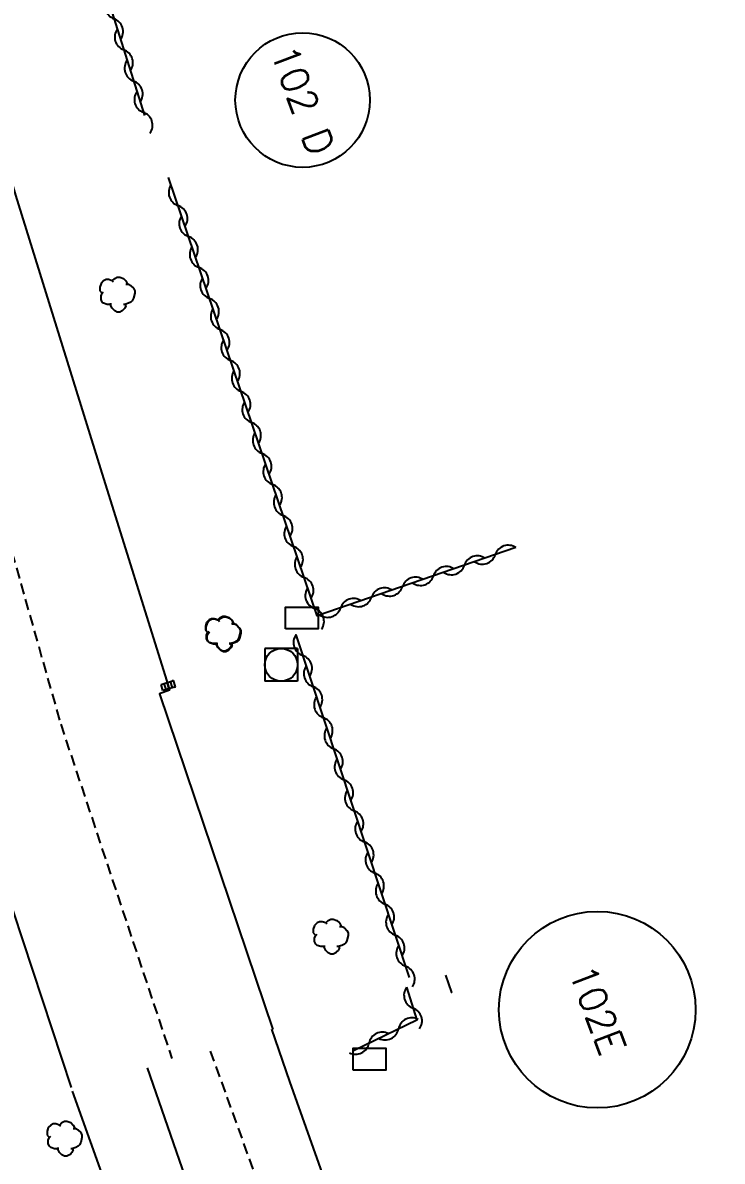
# Model space of a CAD drawing. Header units: millimetres. Extents: x 133016 to 134000, y 142000 to 143000.
# Drawn here: x 133218.1 to 133250.1, y 142438.6 to 142490.8 of the extents above; entities that cross this region are included whole.
import ezdxf
from ezdxf.enums import TextEntityAlignment as Align

# ---------------------------------------------------------------- set-up
doc = ezdxf.new("R2010")
doc.units = ezdxf.units.MM
doc.linetypes.add('DASHED', pattern=[0.75, 0.5, -0.25])
doc.layers.get('0').update_dxf_attribs({"linetype": 'CONTINUOUS'})
for name, color, linetype in [('W0001', 6, 'DASHED'), ('W0008', 7, 'CONTINUOUS'), ('W0300', 7, 'CONTINUOUS'), ('W0310', 3, 'CONTINUOUS'), ('W0400', 7, 'CONTINUOUS'), ('W0420', 7, 'CONTINUOUS'), ('W0991', 7, 'CONTINUOUS'), ('W1102', 7, 'CONTINUOUS'), ('W1471', 7, 'CONTINUOUS')]:
    doc.layers.add(name, color=color, linetype=linetype)
doc.styles.get("Standard").update_dxf_attribs({"font": 'romans.shx', "width": 0.85})

# ---------------------------------------------------------------- blocks, each defined once
blk = doc.blocks.new('T300')
for p, q in [((-0.686, 0.629), (-0.8, 0.514)), ((-0.571, 0.686), (-0.686, 0.629)), ((-0.457, 0.686), (-0.571, 0.686)), ((-0.286, 0.629), (-0.457, 0.686)), ((-0.286, 0.629), (-0.171, 0.743)), ((-0.229, 0.571), (-0.286, 0.629)), ((-0.171, 0.743), (-0.057, 0.8)), ((-0.057, 0.8), (0.057, 0.8)), ((0.057, 0.8), (0.229, 0.743)), ((0.229, 0.743), (0.343, 0.629)), ((0.343, 0.629), (0.4, 0.514)), ((-0.8, 0.514), (-0.857, 0.343)), ((-0.857, 0.343), (-0.857, 0.171)), ((-0.857, 0.171), (-0.743, 0.057)), ((-0.8, -0.057), (-0.743, 0.057)), ((-0.743, 0.057), (-0.686, 0.114)), ((0.457, 0.457), (0.343, 0.457)), ((0.4, 0.514), (0.4, 0.457)), ((0.571, 0.4), (0.457, 0.457)), ((0.571, 0.4), (0.686, 0.286)), ((0.686, 0.286), (0.743, 0.171)), ((0.743, 0.057), (0.686, -0.171)), ((0.743, 0.171), (0.743, 0.057)), ((-0.8, -0.171), (-0.8, -0.057)), ((-0.8, -0.229), (-0.8, -0.171)), ((-0.743, -0.343), (-0.8, -0.229)), ((-0.686, -0.4), (-0.743, -0.343)), ((-0.514, -0.457), (-0.686, -0.4)), ((-0.4, -0.457), (-0.514, -0.457)), ((-0.4, -0.457), (-0.343, -0.457)), ((-0.343, -0.457), (-0.343, -0.4)), ((-0.343, -0.514), (-0.343, -0.457)), ((-0.286, -0.629), (-0.343, -0.514)), ((0.286, -0.457), (0.229, -0.457)), ((0.457, -0.4), (0.286, -0.457)), ((0.343, -0.514), (0.286, -0.629)), ((0.343, -0.514), (0.343, -0.457)), ((0.571, -0.343), (0.457, -0.4)), ((0.629, -0.286), (0.571, -0.343)), ((0.686, -0.171), (0.629, -0.286)), ((-0.171, -0.743), (-0.286, -0.629)), ((-0.057, -0.8), (-0.171, -0.743)), ((0.057, -0.8), (-0.057, -0.8)), ((0.171, -0.743), (0.057, -0.8)), ((0.229, -0.686), (0.171, -0.743)), ((0.286, -0.629), (0.229, -0.686))]:
    blk.add_line(p, q)
blk = doc.blocks.new('T400')
for p, q in [((-0.15, 0.3), (0.15, 0.3)), ((-0.15, -0.25), (-0.15, 0.3)), ((-0.15, 0.15), (0.15, 0.15)), ((-0.15, 0), (0.15, 0)), ((0.15, 0.3), (0.15, -0.25)), ((-0.15, -0.15), (0.15, -0.15)), ((-0.15, -0.25), (-0.15, -0.3)), ((-0.15, -0.3), (0.15, -0.3)), ((0.15, -0.3), (0.15, -0.25))]:
    blk.add_line(p, q)
blk = doc.blocks.new('T420')
for p, q in [((0.75, 0.75), (-0.75, 0.75)), ((-0.75, 0.75), (-0.75, -0.75)), ((0.75, 0.75), (0.75, -0.75)), ((0.75, -0.75), (-0.75, -0.75))]:
    blk.add_line(p, q)
blk.add_ellipse((0, 0), major_axis=(-0.53, 0.53), ratio=1, start_param=3.926991, end_param=10.210176)
blk = doc.blocks.new('T1471')
at = {"color": 0, "linetype": 'Continuous', "flags": 128}
blk.add_lwpolyline([(-0.75, -0.5), (-0.75, 0.5), (0.75, 0.5), (0.75, -0.5), (-0.75, -0.5)], dxfattribs=at)
blk = doc.blocks.new('t310o')
at = {"color": 0, "linetype": 'Continuous'}
for centre, start, end in [((-0.5, 0.375), 216.8699, 323.1304), ((0.5, -0.375), 36.8699, 143.1303)]:
    blk.add_arc(centre, 0.625, start, end, dxfattribs=at)

msp = doc.modelspace()

# ---------------------------------------------------------------- linework, layer by layer
at = {"layer": 'W0001'}
for points in [[(133192.478, 142564.04), (133197.633, 142539.824), (133204.03, 142513.62), (133209.247, 142494.618), (133217.152, 142468.006), (133219.796, 142458.674), (133224.893, 142443.348)], [(133386.945, 142000), (133386.814, 142000.544), (133381.386, 142020.922), (133377.72, 142033.242), (133374.378, 142044.404), (133371.736, 142052.501), (133363.425, 142077.24), (133351.282, 142112.198), (133340.526, 142143.486), (133329.846, 142174.424), (133321.068, 142199.742), (133310.87, 142229.854), (133301.041, 142256.022), (133295.587, 142269.624), (133285.227, 142295.132), (133272.196, 142327.363), (133261.937, 142352.824), (133254.866, 142370.308), (133250.758, 142380.429), (133247.16, 142389.362), (133243.379, 142398.786), (133239.165, 142409.566), (133234.966, 142420.636), (133226.628, 142443.802)]]:
    msp.add_lwpolyline(points, dxfattribs=at)
at = {"layer": 'W0008'}
for points in [[(133197.02, 142565.082), (133199.755, 142552.809), (133202.761, 142538.949), (133206.206, 142524.521), (133206.563, 142523.045), (133208.883, 142514.037), (133212.622, 142500.382), (133214.906, 142492.583), (133217.72, 142482.926), (133221.618, 142470.381), (133224.726, 142460.445), (133224.789, 142460.226), (133224.32, 142460.06), (133229.513, 142444.681)], [(133187.532, 142563.307), (133188.656, 142558.729), (133190.943, 142547.901), (133192.505, 142540.698), (133194.825, 142530.497), (133198.261, 142516.784), (133200.093, 142509.623), (133203.391, 142497.629), (133206.069, 142487.879), (133207.293, 142483.711), (133209.855, 142474.957), (133211.097, 142470.797), (133214.277, 142460.462), (133216.268, 142454.116), (133220.273, 142442.015)], [(133286.558, 142299.985), (133274.74, 142329.256), (133265.448, 142352.298), (133253.196, 142382.551), (133253.195, 142382.554), (133243.932, 142405.606), (133239.692, 142416.586), (133234.38, 142430.806), (133230.296, 142442.289), (133229.475, 142444.688)], [(133284.366, 142289.245), (133277.236, 142306.668), (133269.788, 142325.132), (133254.375, 142363.427), (133246.341, 142383.176), (133239.141, 142401.145), (133233.175, 142416.795), (133227.504, 142432.166), (133223.78, 142442.915)], [(133295.726, 142255.216), (133289.715, 142270.325), (133281.92, 142289.305), (133275.061, 142305.641), (133267.517, 142324.023), (133254.015, 142357.078), (133243.591, 142382.41), (133241.986, 142386.285), (133236.639, 142399.291), (133229.163, 142417.794), (133224.309, 142430.747), (133220.34, 142441.843)]]:
    msp.add_lwpolyline(points, dxfattribs=at)
at = {"layer": 'W0310'}
for points in [[(133219.24, 142500.558), (133219.24, 142500.558), (133219.24, 142500.558), (133219.24, 142500.558), (133219.24, 142500.558), (133219.24, 142500.558), (133219.24, 142500.558), (133219.24, 142500.558), (133219.24, 142500.558), (133219.24, 142500.558), (133219.24, 142500.558), (133219.24, 142500.558), (133219.24, 142500.558), (133219.24, 142500.558), (133219.24, 142500.558), (133219.24, 142500.558), (133219.24, 142500.558), (133219.24, 142500.558), (133219.24, 142500.558), (133223.634, 142486.581)], [(133240.662, 142466.771), (133231.553, 142463.634), (133224.741, 142483.734), (133224.741, 142483.734), (133224.741, 142483.734), (133224.741, 142483.734), (133224.741, 142483.734), (133224.741, 142483.734), (133224.741, 142483.734), (133224.741, 142483.734), (133224.741, 142483.734), (133224.741, 142483.734), (133224.741, 142483.734), (133224.741, 142483.734), (133224.741, 142483.734), (133224.741, 142483.734), (133224.741, 142483.734), (133224.741, 142483.734), (133224.741, 142483.734), (133224.741, 142483.734), (133224.741, 142483.734), (133224.741, 142483.734), (133224.741, 142483.734), (133224.741, 142483.734), (133224.741, 142483.734), (133224.741, 142483.734), (133224.741, 142483.734), (133224.741, 142483.734), (133224.741, 142483.734), (133224.741, 142483.734), (133224.741, 142483.734), (133224.741, 142483.734), (133224.741, 142483.734), (133224.741, 142483.734), (133224.741, 142483.734), (133224.741, 142483.734), (133224.741, 142483.734), (133224.741, 142483.734), (133224.741, 142483.734), (133224.741, 142483.734), (133224.741, 142483.734), (133224.741, 142483.734), (133224.741, 142483.734), (133224.741, 142483.734), (133224.741, 142483.734), (133224.741, 142483.734), (133224.741, 142483.734), (133224.741, 142483.734), (133224.741, 142483.734), (133224.741, 142483.734), (133224.741, 142483.734), (133224.741, 142483.734), (133224.741, 142483.734), (133224.741, 142483.734), (133224.741, 142483.734), (133224.741, 142483.734), (133224.741, 142483.734), (133224.741, 142483.734), (133224.741, 142483.734), (133224.741, 142483.734), (133224.741, 142483.734), (133224.741, 142483.734), (133224.741, 142483.734), (133224.741, 142483.734), (133224.741, 142483.734), (133224.741, 142483.734), (133224.741, 142483.734), (133224.741, 142483.734), (133224.741, 142483.734), (133224.741, 142483.734), (133224.741, 142483.734), (133224.741, 142483.734), (133224.741, 142483.734), (133224.741, 142483.734), (133224.741, 142483.734), (133224.741, 142483.734), (133224.741, 142483.734), (133224.741, 142483.734), (133224.741, 142483.734), (133224.741, 142483.734), (133224.741, 142483.734), (133224.741, 142483.734), (133224.741, 142483.734), (133224.741, 142483.734), (133224.741, 142483.734), (133224.741, 142483.734), (133224.741, 142483.734), (133224.741, 142483.734), (133224.741, 142483.734), (133224.741, 142483.734), (133224.741, 142483.734), (133224.741, 142483.734), (133224.741, 142483.734), (133224.741, 142483.734), (133224.741, 142483.734), (133224.741, 142483.734), (133224.741, 142483.734), (133224.741, 142483.734), (133224.741, 142483.734), (133224.741, 142483.734), (133224.741, 142483.734)], [(133224.741, 142483.734), (133224.741, 142483.734), (133224.741, 142483.734), (133224.741, 142483.734), (133224.741, 142483.734), (133224.741, 142483.734), (133224.741, 142483.734), (133224.741, 142483.734), (133224.741, 142483.734), (133224.741, 142483.734), (133224.741, 142483.734), (133224.741, 142483.734), (133224.741, 142483.734), (133224.741, 142483.734), (133224.741, 142483.734), (133224.741, 142483.734), (133224.741, 142483.734), (133224.741, 142483.734), (133224.741, 142483.734), (133224.741, 142483.734)], [(133230.58, 142462.77), (133230.58, 142462.77), (133230.58, 142462.77), (133230.58, 142462.77), (133230.58, 142462.77), (133230.58, 142462.77), (133230.58, 142462.77), (133230.58, 142462.77), (133230.58, 142462.77), (133230.58, 142462.77), (133230.58, 142462.77), (133230.58, 142462.77), (133230.58, 142462.77), (133230.58, 142462.77), (133230.58, 142462.77), (133230.58, 142462.77), (133230.58, 142462.77), (133230.58, 142462.77), (133230.58, 142462.77), (133230.58, 142462.77), (133230.58, 142462.77), (133230.58, 142462.77), (133230.58, 142462.77), (133230.58, 142462.77), (133230.58, 142462.77), (133230.58, 142462.77), (133230.58, 142462.77), (133230.58, 142462.77), (133230.58, 142462.77), (133230.58, 142462.77), (133230.58, 142462.77), (133230.58, 142462.77), (133230.58, 142462.77), (133230.58, 142462.77), (133230.58, 142462.77), (133230.58, 142462.77), (133230.58, 142462.77), (133230.58, 142462.77), (133230.58, 142462.77), (133230.58, 142462.77), (133230.58, 142462.77), (133230.58, 142462.77), (133230.58, 142462.77), (133230.58, 142462.77), (133230.58, 142462.77), (133230.58, 142462.77), (133230.58, 142462.77), (133230.58, 142462.77), (133230.58, 142462.77), (133230.58, 142462.77), (133230.58, 142462.77), (133230.58, 142462.77), (133230.58, 142462.77), (133230.58, 142462.77), (133230.58, 142462.77), (133230.58, 142462.77), (133230.58, 142462.77), (133230.58, 142462.77), (133230.58, 142462.77), (133230.58, 142462.77), (133230.58, 142462.77), (133230.58, 142462.77), (133230.58, 142462.77), (133230.58, 142462.77), (133230.58, 142462.77), (133230.58, 142462.77), (133230.58, 142462.77), (133230.58, 142462.77), (133230.58, 142462.77), (133230.58, 142462.77), (133230.58, 142462.77), (133230.58, 142462.77), (133230.58, 142462.77), (133230.58, 142462.77), (133230.58, 142462.77), (133230.58, 142462.77), (133230.58, 142462.77), (133230.58, 142462.77), (133230.58, 142462.77), (133230.58, 142462.77), (133230.58, 142462.77), (133230.58, 142462.77), (133230.58, 142462.77), (133230.58, 142462.77), (133230.58, 142462.77), (133230.58, 142462.77), (133230.58, 142462.77), (133230.58, 142462.77), (133230.58, 142462.77), (133230.58, 142462.77), (133230.58, 142462.77), (133230.58, 142462.77), (133230.58, 142462.77), (133230.58, 142462.77), (133230.58, 142462.77), (133230.58, 142462.77), (133230.58, 142462.77), (133230.58, 142462.77), (133230.58, 142462.77), (133230.58, 142462.77), (133230.58, 142462.77)], [(133230.58, 142462.77), (133230.58, 142462.77), (133230.58, 142462.77), (133230.58, 142462.77), (133230.58, 142462.77), (133230.58, 142462.77), (133230.58, 142462.77), (133230.58, 142462.77), (133230.58, 142462.77), (133230.58, 142462.77), (133230.58, 142462.77), (133230.58, 142462.77), (133230.58, 142462.77), (133230.58, 142462.77), (133230.58, 142462.77), (133230.58, 142462.77), (133230.58, 142462.77), (133230.58, 142462.77), (133230.58, 142462.77), (133235.77, 142447.068)], [(133237.441, 142447.169), (133237.713, 142446.368), (133237.713, 142446.368), (133237.713, 142446.368), (133237.713, 142446.368), (133237.713, 142446.368), (133237.713, 142446.368), (133237.713, 142446.368), (133237.713, 142446.368), (133237.713, 142446.368), (133237.713, 142446.368), (133237.713, 142446.368), (133237.713, 142446.368), (133237.713, 142446.368), (133237.713, 142446.368), (133237.713, 142446.368), (133237.713, 142446.368), (133237.713, 142446.368), (133237.713, 142446.368), (133237.713, 142446.368), (133237.713, 142446.368), (133237.713, 142446.368), (133237.713, 142446.368), (133237.713, 142446.368), (133237.713, 142446.368), (133237.713, 142446.368), (133237.713, 142446.368), (133237.713, 142446.368), (133237.713, 142446.368), (133237.713, 142446.368), (133237.713, 142446.368), (133237.713, 142446.368), (133237.713, 142446.368), (133237.713, 142446.368), (133237.713, 142446.368), (133237.713, 142446.368), (133237.713, 142446.368), (133237.713, 142446.368), (133237.713, 142446.368), (133237.713, 142446.368), (133237.713, 142446.368), (133237.713, 142446.368), (133237.713, 142446.368), (133237.713, 142446.368), (133237.713, 142446.368), (133237.713, 142446.368), (133237.713, 142446.368), (133237.713, 142446.368), (133237.713, 142446.368), (133237.713, 142446.368), (133237.713, 142446.368), (133237.713, 142446.368), (133237.713, 142446.368), (133237.713, 142446.368), (133237.713, 142446.368), (133237.713, 142446.368), (133237.713, 142446.368), (133237.713, 142446.368), (133237.713, 142446.368), (133237.713, 142446.368), (133237.713, 142446.368), (133237.713, 142446.368), (133237.713, 142446.368), (133237.713, 142446.368), (133237.713, 142446.368), (133237.713, 142446.368), (133237.713, 142446.368), (133237.713, 142446.368), (133237.713, 142446.368), (133237.713, 142446.368), (133237.713, 142446.368), (133237.713, 142446.368), (133237.713, 142446.368), (133237.713, 142446.368), (133237.713, 142446.368), (133237.713, 142446.368), (133237.713, 142446.368), (133237.713, 142446.368), (133237.713, 142446.368), (133237.713, 142446.368), (133237.713, 142446.368), (133237.713, 142446.368), (133237.713, 142446.368), (133237.713, 142446.368), (133237.713, 142446.368), (133237.713, 142446.368), (133237.713, 142446.368), (133237.713, 142446.368), (133237.713, 142446.368), (133237.713, 142446.368), (133237.713, 142446.368), (133237.713, 142446.368), (133237.713, 142446.368), (133237.713, 142446.368), (133237.713, 142446.368), (133237.713, 142446.368), (133237.713, 142446.368), (133237.713, 142446.368), (133237.713, 142446.368), (133237.713, 142446.368), (133237.713, 142446.368)], [(133235.65, 142446.612), (133236.113, 142445.112), (133233.244, 142443.716), (133233.244, 142443.716), (133233.244, 142443.716), (133233.244, 142443.716), (133233.244, 142443.716), (133233.244, 142443.716), (133233.244, 142443.716), (133233.244, 142443.716), (133233.244, 142443.716), (133233.244, 142443.716), (133233.244, 142443.716), (133233.244, 142443.716), (133233.244, 142443.716), (133233.244, 142443.716), (133233.244, 142443.716), (133233.244, 142443.716), (133233.244, 142443.716), (133233.244, 142443.716), (133233.244, 142443.716), (133233.244, 142443.716), (133233.244, 142443.716), (133233.244, 142443.716), (133233.244, 142443.716), (133233.244, 142443.716), (133233.244, 142443.716), (133233.244, 142443.716), (133233.244, 142443.716), (133233.244, 142443.716), (133233.244, 142443.716), (133233.244, 142443.716), (133233.244, 142443.716), (133233.244, 142443.716), (133233.244, 142443.716), (133233.244, 142443.716), (133233.244, 142443.716), (133233.244, 142443.716), (133233.244, 142443.716), (133233.244, 142443.716), (133233.244, 142443.716), (133233.244, 142443.716), (133233.244, 142443.716), (133233.244, 142443.716), (133233.244, 142443.716), (133233.244, 142443.716), (133233.244, 142443.716), (133233.244, 142443.716), (133233.244, 142443.716), (133233.244, 142443.716), (133233.244, 142443.716), (133233.244, 142443.716), (133233.244, 142443.716), (133233.244, 142443.716), (133233.244, 142443.716), (133233.244, 142443.716), (133233.244, 142443.716), (133233.244, 142443.716), (133233.244, 142443.716), (133233.244, 142443.716), (133233.244, 142443.716), (133233.244, 142443.716), (133233.244, 142443.716), (133233.244, 142443.716), (133233.244, 142443.716), (133233.244, 142443.716), (133233.244, 142443.716), (133233.244, 142443.716), (133233.244, 142443.716), (133233.244, 142443.716), (133233.244, 142443.716), (133233.244, 142443.716), (133233.244, 142443.716), (133233.244, 142443.716), (133233.244, 142443.716), (133233.244, 142443.716), (133233.244, 142443.716), (133233.244, 142443.716), (133233.244, 142443.716), (133233.244, 142443.716), (133233.244, 142443.716), (133233.244, 142443.716), (133233.244, 142443.716), (133233.244, 142443.716), (133233.244, 142443.716), (133233.244, 142443.716), (133233.244, 142443.716), (133233.244, 142443.716), (133233.244, 142443.716), (133233.244, 142443.716), (133233.244, 142443.716), (133233.244, 142443.716), (133233.244, 142443.716), (133233.244, 142443.716), (133233.244, 142443.716), (133233.244, 142443.716), (133233.244, 142443.716), (133233.244, 142443.716), (133233.244, 142443.716), (133233.244, 142443.716), (133233.244, 142443.716)], [(133237.713, 142446.368), (133237.713, 142446.368), (133237.713, 142446.368), (133237.713, 142446.368), (133237.713, 142446.368), (133237.713, 142446.368), (133237.713, 142446.368), (133237.713, 142446.368), (133237.713, 142446.368), (133237.713, 142446.368), (133237.713, 142446.368), (133237.713, 142446.368), (133237.713, 142446.368), (133237.713, 142446.368), (133237.713, 142446.368), (133237.713, 142446.368), (133237.713, 142446.368), (133237.713, 142446.368), (133237.713, 142446.368), (133237.713, 142446.368)], [(133233.244, 142443.716), (133233.244, 142443.716), (133233.244, 142443.716), (133233.244, 142443.716), (133233.244, 142443.716), (133233.244, 142443.716), (133233.244, 142443.716), (133233.244, 142443.716), (133233.244, 142443.716), (133233.244, 142443.716), (133233.244, 142443.716), (133233.244, 142443.716), (133233.244, 142443.716), (133233.244, 142443.716), (133233.244, 142443.716), (133233.244, 142443.716), (133233.244, 142443.716), (133233.244, 142443.716), (133233.244, 142443.716), (133233.244, 142443.716)]]:
    msp.add_lwpolyline(points, dxfattribs=at)
at = {"layer": 'W1102'}
for centre, radius in [((133230.885, 142487.286), 3.084), ((133244.393, 142445.585), 4.507)]:
    msp.add_circle(centre, radius, dxfattribs=at)

# ---------------------------------------------------------------- block references
at = {"layer": 'W0300'}
for p in [(133222.444, 142478.37), (133227.283, 142462.823), (133227.31, 142462.796), (133232.231, 142448.934), (133220.026, 142439.668)]:
    msp.add_blockref('T300', p, dxfattribs=at)
at = {"layer": 'W0310'}
for p, rotation in [((133222.239, 142491.018), 287.4518935915492), ((133222.689, 142489.587), 287.4518935915492), ((133223.139, 142488.156), 287.4518935915492), ((133223.589, 142486.725), 287.4518935915492), ((133225.177, 142482.449), 108.7217278002453), ((133225.658, 142481.028), 108.7217278002453), ((133226.139, 142479.608), 108.7217278002453), ((133226.621, 142478.187), 108.7217278002453), ((133227.102, 142476.766), 108.7217278002453), ((133227.584, 142475.346), 108.7217278002453), ((133228.065, 142473.925), 108.7217278002453), ((133228.547, 142472.504), 108.7217278002453), ((133229.028, 142471.084), 108.7217278002453), ((133229.51, 142469.663), 108.7217278002453), ((133229.991, 142468.242), 108.7217278002453), ((133230.473, 142466.822), 108.7217278002453), ((133239.716, 142466.445), 199.0027748941078), ((133230.954, 142465.401), 108.7217278002453), ((133238.298, 142465.957), 199.0027748941078), ((133236.88, 142465.469), 199.0027748941078), ((133235.462, 142464.98), 199.0027748941078), ((133231.436, 142463.981), 108.7217278002453), ((133234.043, 142464.492), 199.0027748941078), ((133232.625, 142464.003), 199.0027748941078), ((133230.894, 142461.821), 288.290336962449), ((133231.365, 142460.396), 288.290336962449), ((133231.835, 142458.972), 288.290336962449), ((133232.306, 142457.548), 288.290336962449), ((133232.777, 142456.124), 288.290336962449), ((133233.248, 142454.699), 288.290336962449), ((133233.718, 142453.275), 288.290336962449), ((133234.189, 142451.851), 288.290336962449), ((133234.66, 142450.427), 288.290336962449), ((133235.131, 142449.003), 288.290336962449), ((133235.601, 142447.578), 288.290336962449), ((133235.945, 142445.656), 287.1537499387807), ((133235.277, 142444.705), 205.9467307630274), ((133233.928, 142444.049), 205.9467307630274)]:
    msp.add_blockref('t310o', p, dxfattribs=dict(at, rotation=rotation))
at = {"layer": 'W0400', "rotation": 107.3694474995969}
msp.add_blockref('T400', (133224.726, 142460.445), dxfattribs=at)
at = {"layer": 'W0420'}
msp.add_blockref('T420', (133229.903, 142461.397), dxfattribs=at)
at = {"layer": 'W1471'}
for p in [(133230.845, 142463.543), (133233.947, 142443.315)]:
    msp.add_blockref('T1471', p, dxfattribs=at)

# ---------------------------------------------------------------- texts
at = {"layer": 'W0991'}
for s, rotation, p in [('102 D', 290.5097, (133230.885, 142487.286)), ('102E', 290.7301, (133244.393, 142445.585))]:
    msp.add_text(s, height=1.25, rotation=rotation, dxfattribs=at).set_placement(p, align=Align.MIDDLE)

doc.saveas('drawing.dxf')
